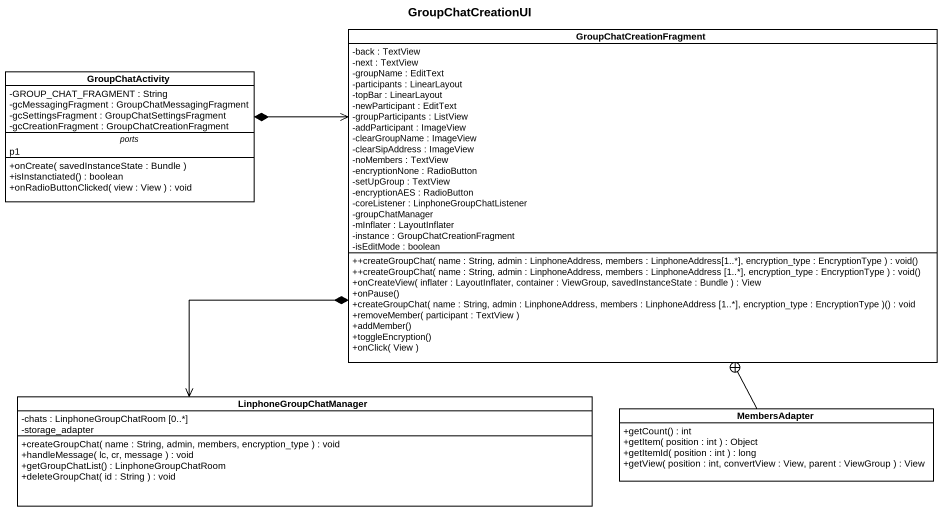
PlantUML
@startuml
title GroupChatCreationUI
hide circle
hide empty members
skinparam classAttributeIconSize 0
class GroupChatCreationFragment {
  -back : TextView
  -next : TextView
  -groupName : EditText
  -participants : LinearLayout
  -topBar : LinearLayout
  -newParticipant : EditText
  -groupParticipants : ListView
  -addParticipant : ImageView
  -clearGroupName : ImageView
  -clearSipAddress : ImageView
  -noMembers : TextView
  -encryptionNone : RadioButton
  -setUpGroup : TextView
  -encryptionAES : RadioButton
  -coreListener : LinphoneGroupChatListener
  -groupChatManager
  -mInflater : LayoutInflater
  -instance : GroupChatCreationFragment
  -isEditMode : boolean
  ++createGroupChat( name : String, admin : LinphoneAddress, members : LinphoneAddress[1..*], encryption_type : EncryptionType ) : void()
  ++createGroupChat( name : String, admin : LinphoneAddress, members : LinphoneAddress [1..*], encryption_type : EncryptionType ) : void()
  +onCreateView( inflater : LayoutInflater, container : ViewGroup, savedInstanceState : Bundle ) : View
  +onPause()
  +createGroupChat( name : String, admin : LinphoneAddress, members : LinphoneAddress [1..*], encryption_type : EncryptionType )() : void
  +removeMember( participant : TextView )
  +addMember()
  +toggleEncryption()
  +onClick( View )
}
class GroupChatActivity {
  -GROUP_CHAT_FRAGMENT : String
  -gcMessagingFragment : GroupChatMessagingFragment
  -gcSettingsFragment : GroupChatSettingsFragment
  -gcCreationFragment : GroupChatCreationFragment
  -- ports --
  p1
  --
  +onCreate( savedInstanceState : Bundle )
  +isInstanctiated() : boolean
  +onRadioButtonClicked( view : View ) : void
}
class LinphoneGroupChatManager {
  -chats : LinphoneGroupChatRoom [0..*]
  -storage_adapter
  +createGroupChat( name : String, admin, members, encryption_type ) : void
  +handleMessage( lc, cr, message ) : void
  +getGroupChatList() : LinphoneGroupChatRoom
  +deleteGroupChat( id : String ) : void
}
class MembersAdapter {
  +getCount() : int
  +getItem( position : int ) : Object
  +getItemId( position : int ) : long
  +getView( position : int, convertView : View, parent : ViewGroup ) : View
}
GroupChatCreationFragment *--> LinphoneGroupChatManager
GroupChatActivity *-right-> GroupChatCreationFragment
MembersAdapter -up-+ GroupChatCreationFragment
@enduml
